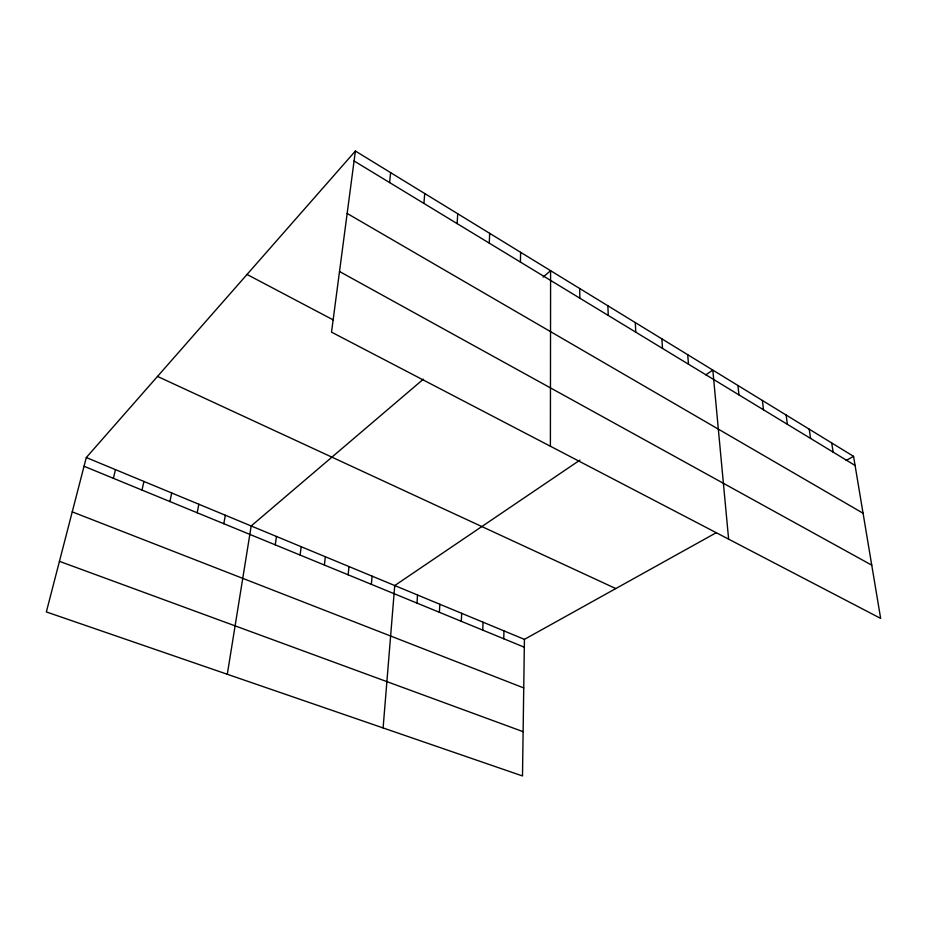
<?xml version="1.0" encoding="UTF-8"?>
<svg xmlns="http://www.w3.org/2000/svg" width="927" height="927" viewBox="0 0 927 927"><rect width="100%" height="100%" fill="white"/><g stroke="black" fill="none" stroke-linecap="round" stroke-linejoin="round"><path stroke-width="1.39" d="M550.395 446.246L550.603 270.684L543.083 277.103M716.328 532.666L524.427 639.375L522.492 775.957L46.35 611.936L86.304 457.532L355.389 151.043L853.558 456.351L880.65 618.402L331.518 332.144L355.389 151.043M520.418 262.063L520.615 252.306M503.755 638.761L503.952 630.881M482.758 630.128L483.037 622.202M489.282 243.141L489.665 233.337M461.31 621.31L461.681 613.326M439.386 612.295L439.85 604.277M457.127 223.592L457.729 213.755M416.988 603.095L417.544 595.018M423.917 203.407L424.728 193.534M383.106 727.938L394.74 585.551L579.931 460.116M371.356 584.334L372.121 576.165M389.583 182.549L390.638 172.642M348.123 574.798L349.004 566.571M324.38 565.03L325.365 556.756M300.093 555.053L301.205 546.721M275.249 544.844L276.478 536.466M227.3 674.265L251.194 525.968L423.361 379.178M223.824 523.709L225.319 515.227M197.196 512.758L198.83 504.23M169.919 501.553L171.704 492.979M141.993 490.07L143.928 481.449M113.372 478.309L115.469 469.641M705.806 374.844L712.817 370.093L728.622 539.155M846.108 460.499L853.558 456.351M59.444 561.333L523.118 731.67M72.236 511.866L523.743 687.927M84.044 466.258L524.311 647.208M86.304 457.532L524.427 639.375M157.509 376.42L615.795 588.564M247.034 274.462L333.477 320.047M339.514 271.507L871.751 565.157M347.161 213.453L863.072 513.234M354.079 160.974L855.088 465.47M831.693 442.944L833.118 452.121M809.225 429.178L810.557 438.401M786.131 415.018L787.359 424.311M762.376 400.464L763.5 409.804M737.95 385.505L738.958 394.89M687.718 354.705L688.471 364.207M661.89 338.876L662.504 348.425M635.296 322.584L635.771 332.167M607.903 305.794L608.228 315.435M579.688 288.506L579.85 298.193"/></g></svg>
